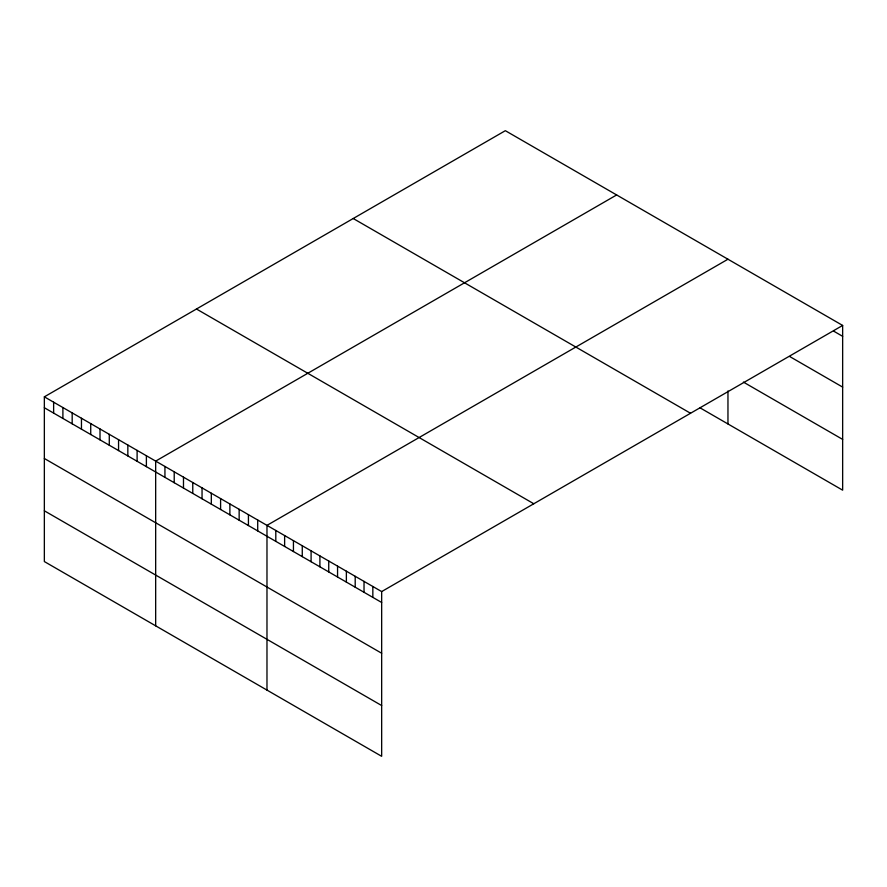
<?xml version="1.0" encoding="UTF-8"?>
<svg xmlns="http://www.w3.org/2000/svg" width="887" height="887" viewBox="0 0 887 887"><rect width="100%" height="100%" fill="white"/><g stroke="black" fill="none" stroke-linecap="round" stroke-linejoin="round"><path stroke-width="1.33" d="M842.65 325.44L381.665 591.585L381.665 756.312L44.35 561.56L44.35 396.833L505.335 130.688L842.65 325.44L842.65 490.167L700.131 407.887M616.653 194.952L155.668 461.107L155.668 625.834M727.961 259.226L266.976 525.37L266.976 690.097M833.824 331.228L842.65 336.328M789.718 356.53L842.65 387.098M743.406 382.097L842.65 439.398M353.214 218.512L690.529 413.264M196.47 309.009L533.786 503.749M44.35 396.833L381.665 591.585M44.35 407.732L381.665 602.473M44.35 458.49L381.665 653.242M44.35 510.801L381.665 705.542M727.961 390.956L727.961 423.953M372.839 586.484L372.839 597.383M364.025 581.395L364.025 592.283M355.199 576.306L355.199 587.194M346.373 571.206L346.373 582.105M337.559 566.117L337.559 577.005M328.733 561.027L328.733 571.915M319.908 555.927L319.908 566.815M311.093 550.838L311.093 561.726M302.267 545.738L302.267 556.637M293.442 540.649L293.442 551.537M284.627 535.56L284.627 546.447M275.802 530.459L275.802 541.358M257.707 520.015L257.707 530.903M248.427 514.66L248.427 525.547M239.146 509.304L239.146 520.192M229.877 503.949L229.877 514.837M220.597 498.594L220.597 509.482M211.317 493.239L211.317 504.126M202.048 487.883L202.048 498.771M192.767 482.528L192.767 493.416M183.487 477.173L183.487 488.061M174.218 471.817L174.218 482.705M164.938 466.462L164.938 477.35M146.388 455.752L146.388 466.64M137.108 450.396L137.108 461.284M127.839 445.041L127.839 455.929M118.559 439.675L118.559 450.574M109.278 434.32L109.278 445.219M100.009 428.964L100.009 439.863M90.729 423.609L90.729 434.508M81.46 418.254L81.46 429.153M72.18 412.898L72.18 423.798M62.899 407.543L62.899 418.442M53.63 402.188L53.63 413.087"/></g></svg>
